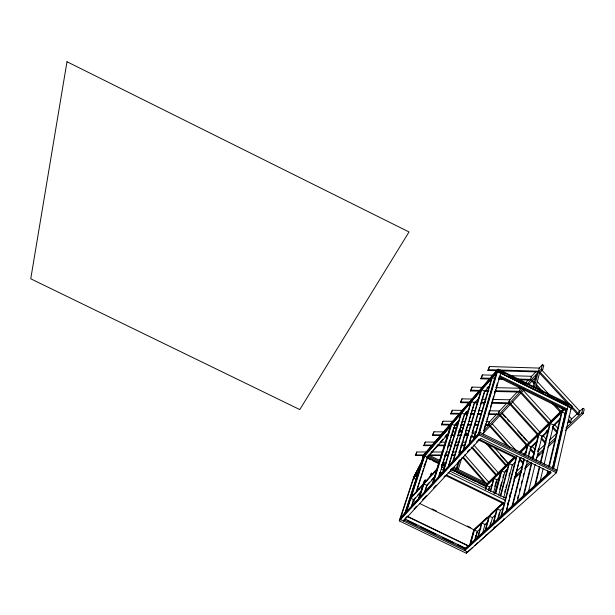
<?xml version="1.0" encoding="UTF-8"?>
<svg xmlns="http://www.w3.org/2000/svg" width="615" height="615" viewBox="0 0 615 615"><rect width="100%" height="100%" fill="white"/><g stroke="black" fill="none" stroke-linecap="round" stroke-linejoin="round"><path stroke-width="0.92" d="M565.869 428.032L581.867 412.865L582.851 408.375L584.25 409.067L583.266 413.557L565.147 430.685M571.435 407.691L578.115 414.933L578.892 414.195L579.614 410.958L541.938 370.184M568.152 420.721L569.951 422.682L570.705 421.959L571.435 418.738L568.875 415.955M568.544 403.809L568.275 404.993L556.221 399.058M422.205 461.15L413.68 477.179L399.289 520.867L466.339 553.254L556.421 472.774L571.25 407.814L500.779 373.082L483.198 433.975M497.443 371.668L422.982 457.376L422.467 457.13L422.889 455.838L497.55 369.669L572.427 406.577L571.781 408.306L496.859 371.375L497.258 369.992L504.569 373.597M570.42 409.628L572.104 407.991L572.427 406.577M552.485 467.992L565.808 410.536L567.337 409.044L499.98 375.857M552.724 468.03L565.354 413.534L562.125 411.95L549.341 466.47M553.046 468.215L566.569 409.79L499.288 376.641L498.488 379.409M553.615 468.438L567.991 406.207M546.843 474.557L547.711 470.867M548.795 466.247L561.372 412.68M547.611 473.865L548.257 471.09M540.193 480.83L543.068 468.784M544.175 464.148L553.5 425.034L550.333 423.474L540.923 462.48M534.812 485.435L539.293 466.87M540.193 463.164L549.61 424.181M535.55 484.766L539.801 467.123M537.894 450.972L538.579 448.181M528.562 491.27L535.173 464.264M536.088 460.543L542.069 436.135L538.948 434.605L532.805 459.42M523.219 495.913L531.422 462.841M532.559 458.252L538.248 435.289M523.926 495.267L531.898 463.095M517.092 502.34L527.509 460.866M528.662 456.261L531.029 446.851L527.962 445.345L525.617 454.585M517.561 498.358L518.253 495.598M519.414 490.993L520.106 488.225M521.266 483.621L521.958 480.861M523.119 476.256L523.811 473.488M524.972 468.884L525.664 466.124M528.677 454.147L529.377 451.387M512.041 506.014L524.003 458.928M524.941 455.238L527.286 446.006M527.624 445.675L527.916 444.514M512.726 505.392L524.441 459.205M525.625 446.751L525.925 445.591M527.393 383.945L541.3 368.969L542.407 364.687L543.791 365.372L542.684 369.661L539.54 373.036L535.765 387.627M507.621 503.8L507.944 502.563M509.627 496.005L510.342 493.245M513.886 479.469L514.601 476.717M505.93 512.357L520.029 457.522M506.191 511.788L519.867 458.613L521.236 457.291M534.366 386.935L538.156 372.352L539.54 373.036M501.294 370.868L537.741 371.952L538.463 371.176L539.27 368.085L489.525 366.532L487.91 370.468L497.258 370.745M500.933 516.054L504.077 503.946L504.738 503.339L446.352 474.934M479.07 439.233L516.615 457.598L515.962 458.229L504.83 501.048L505.492 500.441L448.081 472.505M501.594 515.462L517.015 456.046M497.873 518.26L499.303 512.795M504.684 492.223L505.407 489.479M505.884 487.649L506.606 484.897M508.997 475.741L509.72 472.997M498.042 519.498L500.426 510.381L503.7 507.39M503.631 498.127L512.272 465.048L514.855 462.541M533.151 386.904L536.48 374.166M493.745 522.55L497.351 508.882L500.426 510.381M500.818 495.721L509.297 463.595L512.272 465.048M499.726 489.402L501.663 482.106M502.87 477.555L503.6 474.818M490.293 525.81L492.454 517.669L495.782 514.624M498.657 495.19L504.707 472.389L507.859 469.337M519.706 379.847L530.161 380.124L531.675 376.295L510.827 375.704M493.099 523.134L496.705 509.474M500.203 496.236L508.659 464.217M489.901 525.471L490.624 522.765M494.683 493.945L500.525 472.166M485.158 530.315L488.787 516.769M495.298 493.361L501.148 471.559M485.781 529.746L489.417 516.193L492.454 517.669M495.682 493.676L501.763 470.959L504.707 472.389M494.752 391.486L519.114 392.032L519.529 390.502M519.114 392.032L520.621 388.25L495.851 387.665M494.814 486.373L496.19 481.284M482.821 532.559L484.997 524.487L488.118 521.628M493.484 492.992L497.02 479.854L499.495 477.448M477.724 537.033L481.384 523.596M490.255 491.008L493.514 479.024M478.339 536.48L481.991 523.034L484.997 524.487M490.601 491.362L494.114 478.432L497.02 479.854M475.126 538.156L475.856 535.481M475.049 539.409L477.079 531.99M488.594 489.886L489.056 488.202M475.234 539.417L477.425 531.406L480.899 528.231M488.61 490.486L489.532 487.126L451.41 468.638M491.385 403.217L508.451 403.525L509.082 401.257M470.191 543.168L473.627 530.707M503.301 502.855L474.057 529.823L469.514 546.297L407.753 516.439M485.32 489.01L486.073 486.304L515.724 457.306M508.451 403.525L509.943 399.796L492.692 399.458M470.783 543.306L474.788 528.777L486.857 517.638M485.65 489.386L487.234 483.521L514.386 456.907M466.339 553.254L466.67 552.032L467.2 552.285L472.735 547.342M468.038 545.789L465.417 548.157L464.74 550.594L551.178 472.743L480.815 438.326L403.486 520.997L403.878 519.806L465.078 549.372L468.953 545.874M488.556 414.487L498.15 414.625L498.78 412.381M498.15 414.625L499.626 410.943L489.225 410.789M485.35 425.326L488.195 425.357L488.833 423.135M488.195 425.357L489.655 421.729L485.85 421.682M501.125 371.898L501.463 370.714M483.828 430.116L485.696 423.658M486.765 419.976L487.564 417.208M488.095 415.363L489.425 410.751M490.493 407.069L493.691 396.006M494.222 394.161L495.559 389.549M496.09 387.704L497.42 383.099M477.378 436.642L478.139 434.044M478.37 433.798L496.136 373.044L492.231 377.533L474.411 438.072M479.07 433.045L496.812 372.26M422.467 457.13L497.143 371.045L497.55 369.669M399.289 520.867L479 434.897L497.504 371.468M497.843 370.284L498.188 369.1L571.796 405.408L571.596 406.284L578.892 414.195M490.97 377.433L490.716 378.286L481.453 378.033L480.799 378.809L490.047 379.055M473.735 438.81L491.562 378.302L481.653 389.718L463.679 449.688M469.606 441.116L470.952 436.573M472.036 432.937L475.28 422.028M475.818 420.214L477.709 413.849M478.247 412.027L479.6 407.484M480.138 405.669L483.92 392.939M469.184 444.038L484.843 391.286L481.653 389.718M458.321 469.437L461.857 457.629M487.91 370.468L489.525 366.532M456.061 469.314L458.244 462.057M480.461 389.556L480.207 390.402L471.075 390.194L470.437 390.94L479.562 391.148M457.091 468.838L459.543 460.666M463.026 450.395L480.999 390.464M480.799 378.809L482.398 374.912M481.453 378.041L482.406 374.904L493.776 375.227M459.028 453.094L462.342 442.124M462.895 440.302L464.825 433.898M465.378 432.068L467.869 423.843M468.976 420.191L470.352 415.617M470.905 413.787L473.673 404.647M458.836 455.154L474.58 403.017L471.436 401.472L453.34 460.866M452.709 461.55L470.813 402.195L423.035 457.191L421.529 461.811L422.344 462.211M448.766 464.825L456.83 438.572M459.889 428.609L457.937 434.951L461.865 434.982M460.443 426.802L463.779 415.94M448.543 466.877L464.663 414.341L461.581 412.826L443.369 471.651M470.437 390.94L472.028 387.104L482.514 387.342M471.075 390.202L472.028 387.096M442.762 472.305L460.973 413.518M469.445 402.817L460.451 402.656L462.019 398.858L472.566 399.066M438.895 475.395L440.34 472.005L442.915 473.258M446.344 451.495L441.516 466.985L444.076 468.23M447.482 447.851L450.042 439.648M450.611 437.826L453.855 427.425M438.626 477.501L455.154 424.473L457.645 421.613M432.875 482.998L451.118 424.988M433.467 482.368L451.764 424.127L454.793 425.611L459.121 420.675M460.451 402.656L462.019 398.866M451.064 423.481L450.81 424.304L442.047 424.212L441.478 424.88L450.226 424.973M432.284 483.636L436.535 470.144M436.911 468.93L450.234 426.61M424.742 492.554L427.002 485.458L423.943 483.974L419.676 497.274M429.977 476.563L431.438 473.135L433.16 473.973M430.546 475.933L431.438 473.135M459.666 414.087L450.795 413.957L452.356 410.22L462.757 410.382M450.795 413.957L452.356 410.22M444.537 431.884L433.99 431.799L432.468 435.443L441.093 435.497L441.916 434.036M424.75 491.393L426.157 486.957M441.478 424.88L443.015 421.198L453.486 421.313M442.047 424.212L443.023 421.19M418.561 498.481L422.828 485.197M423.212 483.997L424.104 481.222L425.219 479.992L426.948 480.83M419.123 497.873L423.381 484.582M423.766 483.39L424.665 480.607M424.327 482.775L425.219 479.992M433.068 444.245L432.806 445.052L424.288 445.022L423.75 445.652L432.268 445.675M432.468 435.443L433.99 431.799M423.935 466.593L424.819 463.856M411.62 505.599L413.318 500.356M417.201 488.387L423.581 468.722M424.158 466.931L426.772 458.89M416.347 491.546L417.785 488.187L419.515 489.025M411.589 506.768L413.849 499.78L420.814 492.192M416.286 492.277L427.594 457.383L424.696 455.976L411.251 497.151M416.893 490.954L417.785 488.187M404.778 513.387L423.258 456.945M405.308 512.818L423.781 456.338M424.504 454.124L424.242 454.923L415.832 454.931L415.317 455.538L423.72 455.53M405.531 512.579L424.004 456.084M406.061 512.003L424.473 455.661M406.592 511.426L410.866 498.335L413.849 499.78M400.596 517.915L414.572 475.464M401.288 517.169L400.496 519.56L467.707 552.024M423.75 445.652L425.257 442.062L434.72 442.1M424.281 445.029L425.265 442.062M415.317 455.538L416.809 451.994L426.349 451.994M415.832 454.931L416.816 451.994M421.898 461.096L413.68 477.179M421.167 463.333L414.041 477.055L418.223 472.328M424.604 454.016L431.415 446.152M432.66 444.722L440.717 435.42M441.954 433.99L459.305 413.972M460.558 412.527L468.707 403.117M470.59 400.949L478.747 391.54M480.63 389.364L496.313 371.276M471.436 401.472L480.4 391.155M424.166 456.584L450.818 425.941M465.332 412.826L466.577 411.404M487.088 387.95L488.333 386.528M420.829 464.363L421.36 463.756M428.04 456.169L438.633 444.076M439.879 442.646L442.992 439.095M444.86 436.957L446.728 434.82M464.056 415.033L468.999 409.39M473.95 403.732L479.385 397.521M484.19 392.032L489.824 385.597M448.881 433.091L427.056 457.99L427.417 456.884L426.887 457.491L438.895 463.333M417.854 473.458L413.672 478.186L415.84 479.239M411.62 494.998L412.15 494.406L413.634 495.129M437.803 466.109L438.387 465.463M410.72 497.735L437.503 468.292M410.336 498.911L437.119 469.506M413.541 499.672L415.463 497.573M417.385 495.475L419.953 492.684M426.364 485.696L429.57 482.198M431.499 480.1L434.059 477.309M426.441 486.065L435.236 476.494M400.757 517.415L404.947 512.887M400.073 518.476L479.762 432.291L557.029 470.106L556.244 470.806M485.15 426.595L486.457 425.188M489.04 422.39L496.866 413.933M498.819 411.819L506.622 403.379M509.228 400.565L517.684 391.424M519.936 388.98L520.621 388.25M525.487 382.984L528.746 379.463M530.976 377.049L535.896 371.721M539.155 368.208L542.407 364.687M399.681 519.667L479.385 433.59L556.721 471.436M483.897 430.761L522.85 388.834M483.213 433.475L524.195 389.503M528.746 384.613L536.557 376.242M405.031 518.568L407.345 516.093M414.018 508.951L416.624 506.153M422.497 499.872L426.41 495.682M433.583 487.995L436.189 485.204M444.015 476.825L445.322 475.426M458.367 461.465L460.32 459.367M467.492 451.687L469.453 449.588M476.625 441.908L479.231 439.118M519.137 452.248L563.371 408.883M514.64 457.514L486.919 484.643L452.609 467.938M519.875 452.379L563.786 409.398M520.436 452.702L564.854 409.283M504.953 471.305L506.96 469.36M546.097 431.315L547.473 429.977M489.279 487.364L492.284 484.451M519.982 457.714L519.329 458.352L519.867 458.613M523.419 454.377L526.225 451.51M530.299 447.705L537.233 440.832M542.023 436.335L548.757 429.639M553.454 425.234L560.68 418.069M523.965 454.639L526.017 452.655M530.115 448.681L536.941 442.062M541.723 437.426L548.557 430.808M552.654 426.841L560.173 419.553M578.846 411.689L579.614 410.958M515.485 472.589L522.435 465.962M526.601 461.996L527.985 460.673M530.768 458.021L533.543 455.377M537.71 451.402L545.351 444.122M549.518 440.148L557.152 432.868M567.568 422.935L568.96 421.613M571.043 419.63L577.293 413.672M578.684 412.35L582.851 408.375M515.093 476.156L522.05 469.568M525.533 466.27L529.7 462.311M537.356 455.062L544.306 448.466M549.18 443.853L555.437 437.918M516.016 476.225L517.399 474.918M525.241 467.454L526.609 466.155M537.533 455.823L539.263 454.224M514.278 478.754L521.243 472.174M524.733 468.876L531.006 462.949M536.58 457.683L543.545 451.095M547.727 447.143L554.699 440.563M490.755 514.04L502.87 502.855M503.208 503.485L474.457 529.976L477.425 531.406M550.402 471.344L469.937 544.067L469.599 545.29L550.779 472.051M493.837 527.716L495.252 526.448M474.811 545.482L478.278 542.384M479.669 541.146L504.308 519.121L503.747 518.852M428.955 454.923L442.054 454.923M444.86 454.923L448.604 454.923M451.41 454.916L455.154 454.916M428.509 455.53L440.993 455.523M444.837 455.523L447.72 455.523M451.564 455.523L454.447 455.515M431.115 452.002L442.562 452.01M446.375 452.01L449.242 452.017M453.055 452.017L455.915 452.017M458.775 452.025L461.634 452.025M437.588 445.068L445.168 445.091M448.012 445.099L451.802 445.114M454.646 445.122L457.491 445.129M461.281 445.145L465.071 445.152M437.034 445.691L444.614 445.714M448.404 445.729L451.241 445.737M455.031 445.744L457.875 445.752M460.712 445.76L464.502 445.775M440.401 442.124L445.129 442.147M448.919 442.162L452.702 442.177M456.484 442.193L459.32 442.2M462.165 442.216L465.947 442.231M433.022 434.79L441.662 434.851M446.498 434.882L448.42 434.897M451.302 434.913L455.138 434.943M464.748 435.005L467.631 435.02M445.937 435.528L447.851 435.543M450.734 435.558L454.57 435.581M457.445 435.605L461.288 435.628M464.164 435.651L468.007 435.674M452.21 431.938L456.046 431.968M458.921 431.991L461.796 432.014M472.343 432.099L476.179 432.13M455.638 424.35L457.529 424.373M461.319 424.412L464.164 424.442M467.954 424.481L471.743 424.519M474.588 424.55L478.378 424.588M485.958 424.665L488.802 424.696M455.054 425.019L457.891 425.05M460.735 425.08L463.572 425.111M467.362 425.149L471.151 425.188M474.934 425.226L477.778 425.249M462.057 421.413L464.909 421.444M468.715 421.49L471.574 421.521M475.38 421.567L479.185 421.606M472.212 410.52L475.049 410.566M478.831 410.628L482.614 410.682M451.395 413.265L460.274 413.388M465.163 413.465L468.046 413.503M470.929 413.541L474.772 413.595M477.655 413.641L481.491 413.695M488.218 413.795L498.78 413.941M464.556 414.156L467.438 414.195M470.321 414.233L474.157 414.287M477.993 414.341L480.876 414.379M461.058 401.933L470.068 402.095M474.004 402.172L477.801 402.241M481.591 402.31L485.389 402.379M492.031 402.502L509.105 402.817M474.326 402.902L477.171 402.956M480.961 403.025L484.751 403.094M482.145 399.25L485.981 399.327M487.272 387.458L489.179 387.504M485.089 390.517L488.84 390.602M495.406 390.748L519.79 391.301M484.443 391.255L488.195 391.34M499.472 378.517L502.332 378.602M516.592 378.986L530.86 379.37M498.803 379.286L503.554 379.417M488.587 369.677L497.942 369.961M500.057 370.022L538.463 371.176M407.53 516.677L469.26 546.52M405.131 519.022L465.417 548.157M408.06 520.844L416.663 524.995M420.96 527.078L435.574 534.135L429.524 531.322M442.454 537.464L453.624 542.861M457.929 544.936L464.802 548.265M408.029 520.936L416.632 525.087M445.006 538.802L451.879 542.123M486.058 534.689L486.603 534.95M432.076 508.92L436.373 511.004M467.323 525.994L470.759 527.655M413.011 500.249L416.447 501.917M419.891 503.585L474.057 529.823M428.947 455.131L440.033 460.535M443.446 462.196L446.006 463.441M448.558 464.686L450.265 465.517M453.678 467.177L487.234 483.521M427.733 455.823L439.74 461.673M442.316 462.926L445.744 464.594M427.379 456.93L439.394 462.788M442.831 464.456L444.545 465.294M441.47 464.586L444.899 466.255M450.903 469.184L486.073 486.304M422.889 455.838L423.397 456.092M427.525 458.16L430.954 459.828M432.668 460.666L438.672 463.587M442.1 465.255L444.676 466.508M450.672 469.43L454.962 471.513M456.676 472.351L476.394 481.945M478.109 482.783L484.966 486.119M450.057 471.144L505.584 498.165M441.224 469.168L443.792 470.421M439.748 472.651L442.323 473.904M445.752 475.572L504.077 503.946M479 434.897L556.421 472.774M455.154 424.473L457.706 425.718M460.258 426.971L463.664 428.64M466.224 429.885L468.776 431.138M472.182 432.806L475.587 434.467M456.884 428.386L454.324 427.133L453.732 427.802L456.292 429.055M459.443 429.639L462.003 430.892M465.417 432.56L467.977 433.813M471.39 435.482L474.803 437.15M458.852 430.308L462.257 431.968M465.67 433.637L468.223 434.89M470.783 436.143L474.196 437.811M478.455 439.894L515.962 458.229M541.3 368.969L542.684 369.661M508.866 375.719L526.086 384.206M539.001 390.571L543.306 392.693M547.611 394.815L554.499 398.205M571.527 406.6L572.104 406.884M497.143 371.045L572.104 407.991M581.867 412.865L583.266 413.557M498.319 371.875L499.957 372.682M499.465 377.848L565.808 410.536M492.231 377.533L494.675 378.732M539.839 371.875L569.944 404.493M539.117 372.652L568.537 404.547M534.32 378.356L535.596 379.747M537.518 381.838L549.034 394.369M561.833 408.299L563.117 409.69M532.229 380.039L534.804 382.853M536.096 384.252L542.545 391.278M555.437 405.331L561.241 411.65M568.314 419.345L570.705 421.959M531.521 380.8L534.097 383.606M536.026 385.713L539.893 389.925M552.124 403.255L560.496 412.381M523.234 390.302L551.248 421.021M554.438 424.511L558.259 428.701M521.136 391.955L549.51 423.105M552.393 426.272L557.505 431.884M520.459 392.693L548.795 423.812M552.308 427.671L556.775 432.576M512.526 401.841L540.431 432.66M542.96 435.458L546.135 438.964M510.427 403.463L538.202 434.182M541.646 437.995L546.028 442.838M509.774 404.17L537.51 434.859M540.954 438.664L545.328 443.507M502.186 412.996L529.354 443.223M531.883 446.036L535.042 449.55M501.878 413.341L505.707 417.6M507.621 419.738L509.543 421.867M517.838 431.092L522.304 436.066M523.58 437.488L526.133 440.325M527.27 444.876L500.08 414.587L499.441 415.271L526.601 445.529M530.653 448.643L534.327 452.74M529.984 449.296L534.266 454.07M492.192 423.766L516.131 450.587M523.065 458.352L524.326 459.759M490.078 425.326L509.735 447.359M519.437 458.244L523.634 462.957M489.463 425.987L507.191 445.875M519.383 459.551L522.981 463.587M494.468 447.659L508.305 463.256M500.618 455.254L507.59 463.118M487.403 443.615L506.483 465.155M485.535 442.815L505.861 465.77M473.796 444.991L498.281 472.781M472.297 447.19L496.62 474.826M471.098 447.097L496.013 475.418M464.732 454.769L489.209 482.714M463.241 456.945L485.796 482.737M462.68 457.537L484.582 482.598M66.989 61.746L30.75 278.795L299.782 409.582L409.029 231.963L66.989 61.746"/></g></svg>
